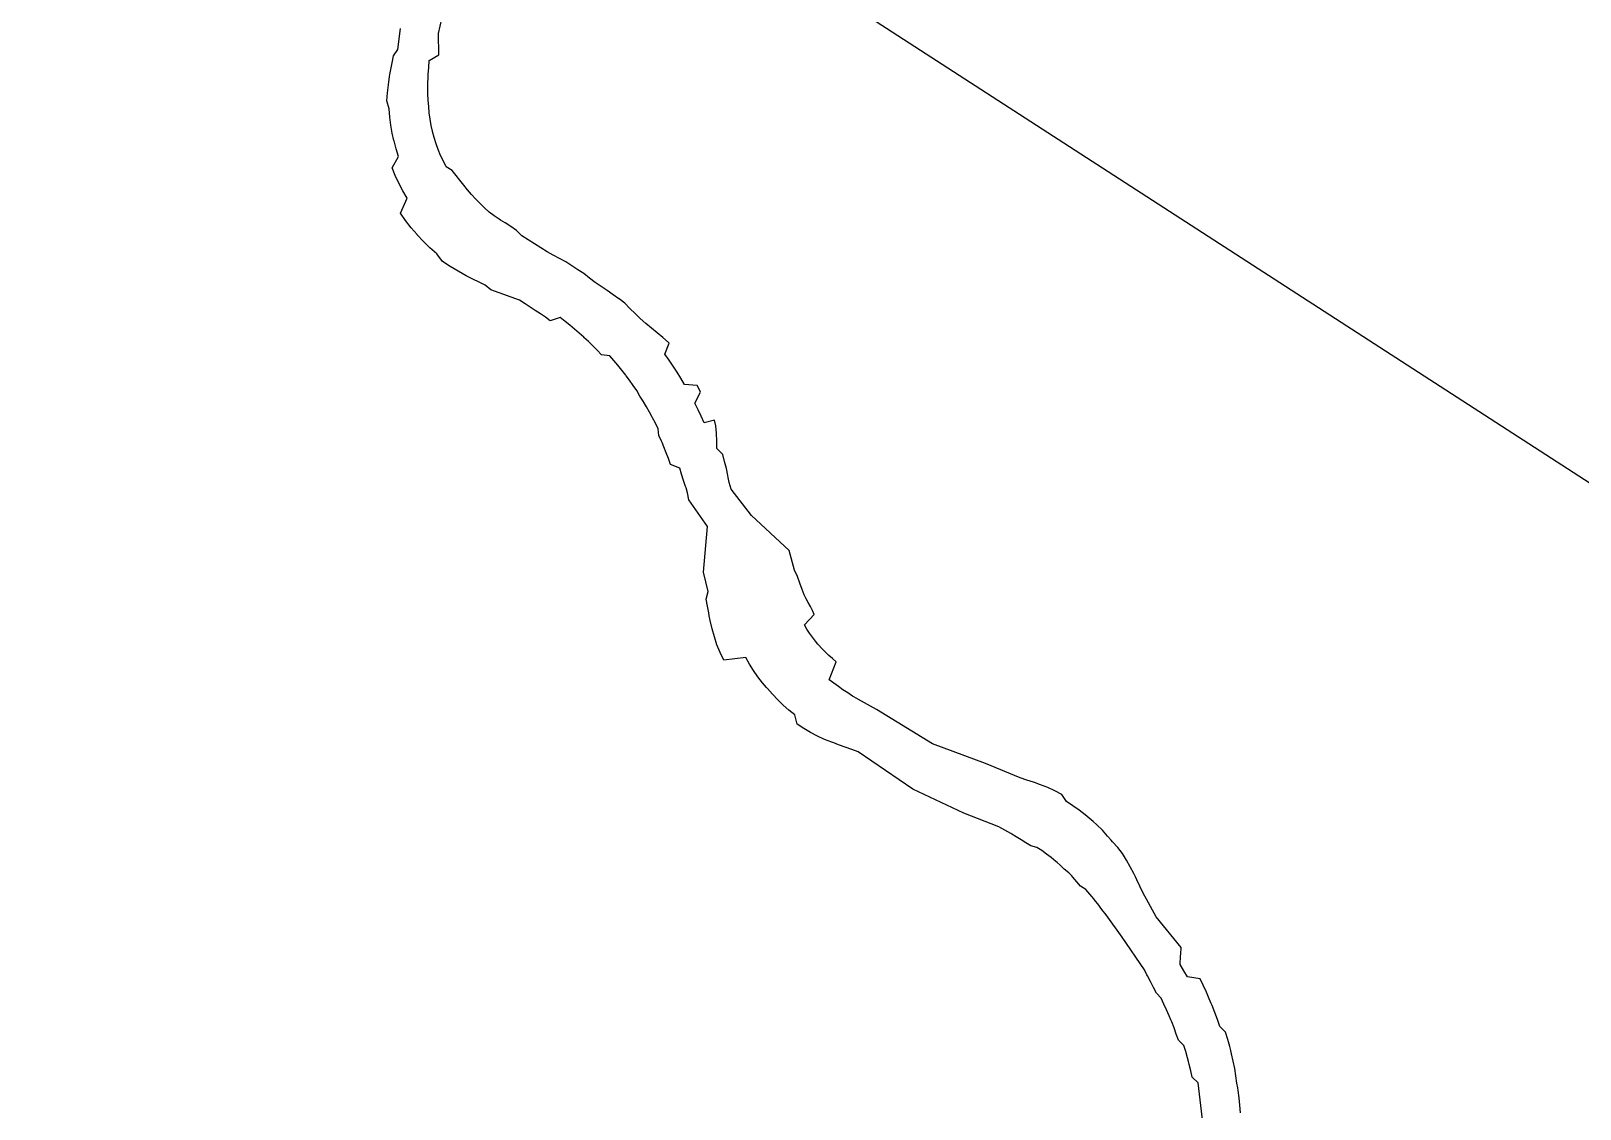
# Model space of a CAD drawing. Extents: x 543427 to 1094619, y 1843191 to 3687312.
# Drawn here: x 1091529.8 to 1091976.3, y 3685473.6 to 3685784.3 of the extents above; entities that cross this region are included whole.
import ezdxf

# ---------------------------------------------------------------- set-up
doc = ezdxf.new("R2010")
doc.units = 0
for name, color, linetype in [('GPMB', 7, 'Continuous'), ('SanNen', 7, 'Continuous'), ('Tuyen 6 Duongbao 3D', 7, 'Continuous')]:
    doc.layers.add(name, color=color, linetype=linetype)

# ---------------------------------------------------------------- blocks, each defined once
blk = doc.blocks.new('1')
at = {"layer": 'GPMB'}
for p, q in [((5460.2523, 18428.3331), (5460.2668, 18428.3966)), ((5460.2523, 18428.3331), (5460.2668, 18428.3966)), ((5460.1356, 18428.2869), (5460.1434, 18428.3471)), ((5460.1356, 18428.2869), (5460.1434, 18428.3471)), ((5460.1356, 18428.2869), (5460.1434, 18428.3471)), ((5460.2531, 18428.2718), (5460.2523, 18428.3331)), ((5460.2531, 18428.2718), (5460.2523, 18428.3331)), ((5460.1155, 18428.229), (5460.1194, 18428.2487)), ((5460.1155, 18428.229), (5460.1194, 18428.2487)), ((5460.1155, 18428.229), (5460.1194, 18428.2487)), ((5460.1194, 18428.2487), (5460.1233, 18428.2684)), ((5460.1194, 18428.2487), (5460.1233, 18428.2684)), ((5460.1194, 18428.2487), (5460.1233, 18428.2684)), ((5460.1233, 18428.2684), (5460.1356, 18428.2869)), ((5460.1233, 18428.2684), (5460.1356, 18428.2869)), ((5460.1233, 18428.2684), (5460.1356, 18428.2869)), ((5460.2243, 18428.2352), (5460.2255, 18428.2552)), ((5460.2243, 18428.2352), (5460.2255, 18428.2552)), ((5460.2255, 18428.2552), (5460.2531, 18428.2718)), ((5460.2255, 18428.2552), (5460.2531, 18428.2718)), ((5460.108, 18428.1853), (5460.1116, 18428.2085)), ((5460.108, 18428.1853), (5460.1116, 18428.2085)), ((5460.108, 18428.1853), (5460.1116, 18428.2085)), ((5460.1116, 18428.2085), (5460.1126, 18428.2144)), ((5460.1116, 18428.2085), (5460.1126, 18428.2144)), ((5460.1116, 18428.2085), (5460.1126, 18428.2144)), ((5460.1126, 18428.2144), (5460.1155, 18428.229)), ((5460.1126, 18428.2144), (5460.1155, 18428.229)), ((5460.1126, 18428.2144), (5460.1155, 18428.229)), ((5460.2219, 18428.1956), (5460.2223, 18428.2002)), ((5460.2219, 18428.1956), (5460.2223, 18428.2002)), ((5460.2223, 18428.2002), (5460.223, 18428.2152)), ((5460.2223, 18428.2002), (5460.223, 18428.2152)), ((5460.223, 18428.2152), (5460.2243, 18428.2352)), ((5460.223, 18428.2152), (5460.2243, 18428.2352)), ((5460.1041, 18428.1385), (5460.1055, 18428.162)), ((5460.1041, 18428.1385), (5460.1055, 18428.162)), ((5460.1041, 18428.1385), (5460.1055, 18428.162)), ((5460.1055, 18428.162), (5460.108, 18428.1853)), ((5460.1055, 18428.162), (5460.108, 18428.1853)), ((5460.1055, 18428.162), (5460.108, 18428.1853)), ((5460.2215, 18428.1771), (5460.2219, 18428.1956)), ((5460.2215, 18428.1771), (5460.2219, 18428.1956)), ((5460.2219, 18428.1587), (5460.2215, 18428.1771)), ((5460.2219, 18428.1587), (5460.2215, 18428.1771)), ((5460.2231, 18428.1405), (5460.2219, 18428.1587)), ((5460.2231, 18428.1405), (5460.2219, 18428.1587)), ((5460.1105, 18428.1153), (5460.1041, 18428.1385)), ((5460.1105, 18428.1153), (5460.1041, 18428.1385)), ((5460.1105, 18428.1153), (5460.1041, 18428.1385)), ((5460.1125, 18428.0921), (5460.1105, 18428.1153)), ((5460.1125, 18428.0921), (5460.1105, 18428.1153)), ((5460.1125, 18428.0921), (5460.1105, 18428.1153)), ((5460.2245, 18428.1223), (5460.2231, 18428.1405)), ((5460.2245, 18428.1223), (5460.2231, 18428.1405)), ((5460.226, 18428.1041), (5460.2245, 18428.1223)), ((5460.226, 18428.1041), (5460.2245, 18428.1223)), ((5460.1154, 18428.069), (5460.1125, 18428.0921)), ((5460.1154, 18428.069), (5460.1125, 18428.0921)), ((5460.1154, 18428.069), (5460.1125, 18428.0921)), ((5460.1194, 18428.046), (5460.1154, 18428.069)), ((5460.1194, 18428.046), (5460.1154, 18428.069)), ((5460.1194, 18428.046), (5460.1154, 18428.069)), ((5460.2283, 18428.086), (5460.226, 18428.1041)), ((5460.2283, 18428.086), (5460.226, 18428.1041)), ((5460.2315, 18428.0681), (5460.2283, 18428.086)), ((5460.2315, 18428.0681), (5460.2283, 18428.086)), ((5460.2351, 18428.0514), (5460.2315, 18428.0681)), ((5460.2351, 18428.0514), (5460.2315, 18428.0681)), ((5460.1241, 18428.0247), (5460.1194, 18428.046)), ((5460.1241, 18428.0247), (5460.1194, 18428.046)), ((5460.1241, 18428.0247), (5460.1194, 18428.046)), ((5460.1244, 18428.0233), (5460.1241, 18428.0247)), ((5460.1244, 18428.0233), (5460.1241, 18428.0247)), ((5460.1244, 18428.0233), (5460.1241, 18428.0247)), ((5460.1305, 18428.0008), (5460.1244, 18428.0233)), ((5460.1305, 18428.0008), (5460.1244, 18428.0233)), ((5460.1305, 18428.0008), (5460.1244, 18428.0233)), ((5460.2354, 18428.0503), (5460.2351, 18428.0514)), ((5460.2354, 18428.0503), (5460.2351, 18428.0514)), ((5460.2401, 18428.0327), (5460.2354, 18428.0503)), ((5460.2401, 18428.0327), (5460.2354, 18428.0503)), ((5460.2456, 18428.0153), (5460.2401, 18428.0327)), ((5460.2456, 18428.0153), (5460.2401, 18428.0327)), ((5460.1186, 18427.9462), (5460.1375, 18427.9785)), ((5460.1186, 18427.9462), (5460.1375, 18427.9785)), ((5460.1186, 18427.9462), (5460.1375, 18427.9785)), ((5460.1375, 18427.9785), (5460.1305, 18428.0008)), ((5460.1375, 18427.9785), (5460.1305, 18428.0008)), ((5460.1375, 18427.9785), (5460.1305, 18428.0008)), ((5460.2518, 18427.9982), (5460.2456, 18428.0153)), ((5460.2518, 18427.9982), (5460.2456, 18428.0153)), ((5460.2588, 18427.9814), (5460.2518, 18427.9982)), ((5460.2588, 18427.9814), (5460.2518, 18427.9982)), ((5460.2671, 18427.9652), (5460.2588, 18427.9814)), ((5460.2671, 18427.9652), (5460.2588, 18427.9814)), ((5460.1281, 18427.9235), (5460.1186, 18427.9462)), ((5460.1281, 18427.9235), (5460.1186, 18427.9462)), ((5460.1281, 18427.9235), (5460.1186, 18427.9462)), ((5460.2665, 18427.9649), (5460.2671, 18427.9652)), ((5460.2665, 18427.9649), (5460.2671, 18427.9652)), ((5460.275, 18427.9487), (5460.2665, 18427.9649)), ((5460.275, 18427.9487), (5460.2665, 18427.9649)), ((5460.2917, 18427.9376), (5460.275, 18427.9487)), ((5460.2917, 18427.9376), (5460.275, 18427.9487)), ((5460.3033, 18427.9239), (5460.2917, 18427.9376)), ((5460.3033, 18427.9239), (5460.2917, 18427.9376)), ((5460.1385, 18427.9013), (5460.1281, 18427.9235)), ((5460.1385, 18427.9013), (5460.1281, 18427.9235)), ((5460.1385, 18427.9013), (5460.1281, 18427.9235)), ((5460.1499, 18427.8795), (5460.1385, 18427.9013)), ((5460.1385, 18427.9013), (5460.1385, 18427.9013)), ((5460.1499, 18427.8795), (5460.1385, 18427.9013)), ((5460.1385, 18427.9013), (5460.1385, 18427.9013)), ((5460.1499, 18427.8795), (5460.1385, 18427.9013)), ((5460.1385, 18427.9013), (5460.1385, 18427.9013)), ((5460.3144, 18427.9101), (5460.3033, 18427.9239)), ((5460.3144, 18427.9101), (5460.3033, 18427.9239)), ((5460.3253, 18427.8962), (5460.3144, 18427.9101)), ((5460.3253, 18427.8962), (5460.3144, 18427.9101)), ((5460.3364, 18427.8826), (5460.3253, 18427.8962)), ((5460.3364, 18427.8826), (5460.3253, 18427.8962)), ((5460.1426, 18427.8153), (5460.1623, 18427.8583)), ((5460.1426, 18427.8153), (5460.1623, 18427.8583)), ((5460.1426, 18427.8153), (5460.1623, 18427.8583)), ((5460.1623, 18427.8583), (5460.1499, 18427.8795)), ((5460.1623, 18427.8583), (5460.1499, 18427.8795)), ((5460.1623, 18427.8583), (5460.1499, 18427.8795)), ((5460.3364, 18427.8824), (5460.3364, 18427.8826)), ((5460.3364, 18427.8824), (5460.3364, 18427.8826)), ((5460.3479, 18427.8689), (5460.3364, 18427.8824)), ((5460.3479, 18427.8689), (5460.3364, 18427.8824)), ((5460.3599, 18427.8558), (5460.3479, 18427.8689)), ((5460.3599, 18427.8558), (5460.3479, 18427.8689)), ((5460.3722, 18427.8428), (5460.3599, 18427.8558)), ((5460.3722, 18427.8428), (5460.3599, 18427.8558)), ((5460.1578, 18427.7938), (5460.1426, 18427.8153)), ((5460.1578, 18427.7938), (5460.1426, 18427.8153)), ((5460.1578, 18427.7938), (5460.1426, 18427.8153)), ((5460.3848, 18427.8301), (5460.3722, 18427.8428)), ((5460.3848, 18427.8301), (5460.3722, 18427.8428)), ((5460.3983, 18427.8181), (5460.3848, 18427.8301)), ((5460.3983, 18427.8181), (5460.3848, 18427.8301)), ((5460.4128, 18427.8074), (5460.3983, 18427.8181)), ((5460.4128, 18427.8074), (5460.3983, 18427.8181)), ((5460.4278, 18427.7973), (5460.4128, 18427.8074)), ((5460.4278, 18427.7973), (5460.4128, 18427.8074)), ((5460.174, 18427.773), (5460.1578, 18427.7938)), ((5460.174, 18427.773), (5460.1578, 18427.7938)), ((5460.174, 18427.773), (5460.1578, 18427.7938)), ((5460.1909, 18427.7531), (5460.174, 18427.773)), ((5460.1909, 18427.7531), (5460.174, 18427.773)), ((5460.1909, 18427.7531), (5460.174, 18427.773)), ((5460.4317, 18427.7951), (5460.4278, 18427.7973)), ((5460.4317, 18427.7951), (5460.4278, 18427.7973)), ((5460.4446, 18427.7875), (5460.4317, 18427.7951)), ((5460.4446, 18427.7875), (5460.4317, 18427.7951)), ((5460.4615, 18427.7768), (5460.4446, 18427.7875)), ((5460.4615, 18427.7768), (5460.4446, 18427.7875)), ((5460.4777, 18427.7648), (5460.4615, 18427.7768)), ((5460.4777, 18427.7648), (5460.4615, 18427.7768)), ((5460.4923, 18427.75), (5460.4777, 18427.7648)), ((5460.4923, 18427.75), (5460.4777, 18427.7648)), ((5460.1911, 18427.7529), (5460.1909, 18427.7531)), ((5460.1911, 18427.7529), (5460.1909, 18427.7531)), ((5460.1911, 18427.7529), (5460.1909, 18427.7531)), ((5460.209, 18427.7337), (5460.1911, 18427.7529)), ((5460.209, 18427.7337), (5460.1911, 18427.7529)), ((5460.209, 18427.7337), (5460.1911, 18427.7529)), ((5460.2278, 18427.7152), (5460.209, 18427.7337)), ((5460.2278, 18427.7152), (5460.209, 18427.7337)), ((5460.2278, 18427.7152), (5460.209, 18427.7337)), ((5460.2474, 18427.6976), (5460.2278, 18427.7152)), ((5460.2474, 18427.6976), (5460.2278, 18427.7152)), ((5460.2474, 18427.6976), (5460.2278, 18427.7152)), ((5460.5655, 18427.7032), (5460.4923, 18427.75)), ((5460.5655, 18427.7032), (5460.4923, 18427.75)), ((5460.2641, 18427.6762), (5460.2474, 18427.6976)), ((5460.2641, 18427.6762), (5460.2474, 18427.6976)), ((5460.2641, 18427.6762), (5460.2474, 18427.6976)), ((5460.2862, 18427.6613), (5460.2641, 18427.6762)), ((5460.2862, 18427.6613), (5460.2641, 18427.6762)), ((5460.2862, 18427.6613), (5460.2641, 18427.6762)), ((5460.5833, 18427.6944), (5460.5655, 18427.7032)), ((5460.5833, 18427.6944), (5460.5655, 18427.7032)), ((5460.5834, 18427.6942), (5460.5833, 18427.6944)), ((5460.5834, 18427.6942), (5460.5833, 18427.6944)), ((5460.6018, 18427.6848), (5460.5834, 18427.6942)), ((5460.6018, 18427.6848), (5460.5834, 18427.6942)), ((5460.6199, 18427.6747), (5460.6018, 18427.6848)), ((5460.6199, 18427.6747), (5460.6018, 18427.6848)), ((5460.6373, 18427.6635), (5460.6199, 18427.6747)), ((5460.6373, 18427.6635), (5460.6199, 18427.6747)), ((5460.3088, 18427.6475), (5460.2862, 18427.6613)), ((5460.3088, 18427.6475), (5460.2862, 18427.6613)), ((5460.3088, 18427.6475), (5460.2862, 18427.6613)), ((5460.332, 18427.6347), (5460.3088, 18427.6475)), ((5460.332, 18427.6347), (5460.3088, 18427.6475)), ((5460.332, 18427.6347), (5460.3088, 18427.6475)), ((5460.3379, 18427.6316), (5460.332, 18427.6347)), ((5460.3379, 18427.6316), (5460.332, 18427.6347)), ((5460.3379, 18427.6316), (5460.332, 18427.6347)), ((5460.3514, 18427.625), (5460.3379, 18427.6316)), ((5460.3514, 18427.625), (5460.3379, 18427.6316)), ((5460.3514, 18427.625), (5460.3379, 18427.6316)), ((5460.3694, 18427.6162), (5460.3514, 18427.625)), ((5460.3694, 18427.6162), (5460.3514, 18427.625)), ((5460.3694, 18427.6162), (5460.3514, 18427.625)), ((5460.6544, 18427.652), (5460.6373, 18427.6635)), ((5460.6544, 18427.652), (5460.6373, 18427.6635)), ((5460.6718, 18427.6407), (5460.6544, 18427.652)), ((5460.6718, 18427.6407), (5460.6544, 18427.652)), ((5460.6881, 18427.6279), (5460.6718, 18427.6407)), ((5460.6881, 18427.6279), (5460.6718, 18427.6407)), ((5460.7045, 18427.6154), (5460.6881, 18427.6279)), ((5460.7045, 18427.6154), (5460.6881, 18427.6279)), ((5460.3874, 18427.6074), (5460.3694, 18427.6162)), ((5460.3874, 18427.6074), (5460.3694, 18427.6162)), ((5460.3874, 18427.6074), (5460.3694, 18427.6162)), ((5460.403, 18427.5943), (5460.3874, 18427.6074)), ((5460.403, 18427.5943), (5460.3874, 18427.6074)), ((5460.403, 18427.5943), (5460.3874, 18427.6074)), ((5460.486, 18427.5647), (5460.403, 18427.5943)), ((5460.486, 18427.5647), (5460.403, 18427.5943)), ((5460.486, 18427.5647), (5460.403, 18427.5943)), ((5460.7215, 18427.6035), (5460.7045, 18427.6154)), ((5460.7215, 18427.6035), (5460.7045, 18427.6154)), ((5460.7387, 18427.5918), (5460.7215, 18427.6035)), ((5460.7387, 18427.5918), (5460.7215, 18427.6035)), ((5460.7559, 18427.5799), (5460.7387, 18427.5918)), ((5460.7559, 18427.5799), (5460.7387, 18427.5918)), ((5460.7724, 18427.5685), (5460.7559, 18427.5799)), ((5460.7724, 18427.5685), (5460.7559, 18427.5799)), ((5460.5027, 18427.5538), (5460.486, 18427.5647)), ((5460.5027, 18427.5538), (5460.486, 18427.5647)), ((5460.5027, 18427.5538), (5460.486, 18427.5647)), ((5460.5028, 18427.5537), (5460.5027, 18427.5538)), ((5460.5028, 18427.5537), (5460.5027, 18427.5538)), ((5460.5028, 18427.5537), (5460.5027, 18427.5538)), ((5460.5172, 18427.5439), (5460.5028, 18427.5537)), ((5460.5172, 18427.5439), (5460.5028, 18427.5537)), ((5460.5172, 18427.5439), (5460.5028, 18427.5537)), ((5460.5315, 18427.5341), (5460.5172, 18427.5439)), ((5460.5315, 18427.5341), (5460.5172, 18427.5439)), ((5460.5315, 18427.5341), (5460.5172, 18427.5439)), ((5460.5462, 18427.5247), (5460.5315, 18427.5341)), ((5460.5462, 18427.5247), (5460.5315, 18427.5341)), ((5460.5462, 18427.5247), (5460.5315, 18427.5341)), ((5460.7731, 18427.5679), (5460.7724, 18427.5685)), ((5460.7731, 18427.5679), (5460.7724, 18427.5685)), ((5460.7898, 18427.5552), (5460.7731, 18427.5679)), ((5460.7898, 18427.5552), (5460.7731, 18427.5679)), ((5460.8045, 18427.5405), (5460.7898, 18427.5552)), ((5460.8045, 18427.5405), (5460.7898, 18427.5552)), ((5460.8191, 18427.5255), (5460.8045, 18427.5405)), ((5460.8191, 18427.5255), (5460.8045, 18427.5405)), ((5460.5606, 18427.5151), (5460.5462, 18427.5247)), ((5460.5606, 18427.5151), (5460.5462, 18427.5247)), ((5460.5606, 18427.5151), (5460.5462, 18427.5247)), ((5460.5748, 18427.5051), (5460.5606, 18427.5151)), ((5460.5748, 18427.5051), (5460.5606, 18427.5151)), ((5460.5748, 18427.5051), (5460.5606, 18427.5151)), ((5460.603, 18427.5139), (5460.5748, 18427.5051)), ((5460.603, 18427.5139), (5460.5748, 18427.5051)), ((5460.603, 18427.5139), (5460.5748, 18427.5051)), ((5460.6172, 18427.5031), (5460.603, 18427.5139)), ((5460.6172, 18427.5031), (5460.603, 18427.5139)), ((5460.6172, 18427.5031), (5460.603, 18427.5139)), ((5460.6312, 18427.492), (5460.6172, 18427.5031)), ((5460.6312, 18427.492), (5460.6172, 18427.5031)), ((5460.6312, 18427.492), (5460.6172, 18427.5031)), ((5460.6449, 18427.4806), (5460.6312, 18427.492)), ((5460.6449, 18427.4806), (5460.6312, 18427.492)), ((5460.6449, 18427.4806), (5460.6312, 18427.492)), ((5460.8342, 18427.5111), (5460.8191, 18427.5255)), ((5460.8342, 18427.5111), (5460.8191, 18427.5255)), ((5460.8503, 18427.4974), (5460.8342, 18427.5111)), ((5460.8503, 18427.4974), (5460.8342, 18427.5111)), ((5460.8668, 18427.484), (5460.8503, 18427.4974)), ((5460.8668, 18427.484), (5460.8503, 18427.4974)), ((5460.6584, 18427.469), (5460.6449, 18427.4806)), ((5460.6584, 18427.469), (5460.6449, 18427.4806)), ((5460.6584, 18427.469), (5460.6449, 18427.4806)), ((5460.6711, 18427.4576), (5460.6584, 18427.469)), ((5460.6711, 18427.4576), (5460.6584, 18427.469)), ((5460.6711, 18427.4576), (5460.6584, 18427.469)), ((5460.6717, 18427.4571), (5460.6711, 18427.4576)), ((5460.6717, 18427.4571), (5460.6711, 18427.4576)), ((5460.6717, 18427.4571), (5460.6711, 18427.4576)), ((5460.6847, 18427.4449), (5460.6717, 18427.4571)), ((5460.6847, 18427.4449), (5460.6717, 18427.4571)), ((5460.6847, 18427.4449), (5460.6717, 18427.4571)), ((5460.6975, 18427.4325), (5460.6847, 18427.4449)), ((5460.6975, 18427.4325), (5460.6847, 18427.4449)), ((5460.6975, 18427.4325), (5460.6847, 18427.4449)), ((5460.8832, 18427.4703), (5460.8668, 18427.484)), ((5460.8832, 18427.4703), (5460.8668, 18427.484)), ((5460.8995, 18427.4563), (5460.8832, 18427.4703)), ((5460.8995, 18427.4563), (5460.8832, 18427.4703)), ((5460.9159, 18427.4421), (5460.8995, 18427.4563)), ((5460.9159, 18427.4421), (5460.8995, 18427.4563)), ((5460.9177, 18427.4403), (5460.9159, 18427.4421)), ((5460.9177, 18427.4403), (5460.9159, 18427.4421)), ((5460.7101, 18427.4198), (5460.6975, 18427.4325)), ((5460.7101, 18427.4198), (5460.6975, 18427.4325)), ((5460.7101, 18427.4198), (5460.6975, 18427.4325)), ((5460.7223, 18427.4069), (5460.7101, 18427.4198)), ((5460.7223, 18427.4069), (5460.7101, 18427.4198)), ((5460.7223, 18427.4069), (5460.7101, 18427.4198)), ((5460.746, 18427.4041), (5460.7223, 18427.4069)), ((5460.746, 18427.4041), (5460.7223, 18427.4069)), ((5460.746, 18427.4041), (5460.7223, 18427.4069)), ((5460.758, 18427.3905), (5460.746, 18427.4041)), ((5460.758, 18427.3905), (5460.746, 18427.4041)), ((5460.758, 18427.3905), (5460.746, 18427.4041)), ((5460.9054, 18427.4082), (5460.9177, 18427.4403)), ((5460.9054, 18427.4082), (5460.9177, 18427.4403)), ((5460.9174, 18427.3913), (5460.9054, 18427.4082)), ((5460.9174, 18427.3913), (5460.9054, 18427.4082)), ((5460.7697, 18427.3766), (5460.758, 18427.3905)), ((5460.7697, 18427.3766), (5460.758, 18427.3905)), ((5460.7697, 18427.3766), (5460.758, 18427.3905)), ((5460.7811, 18427.3625), (5460.7697, 18427.3766)), ((5460.7811, 18427.3625), (5460.7697, 18427.3766)), ((5460.7811, 18427.3625), (5460.7697, 18427.3766)), ((5460.7922, 18427.3481), (5460.7811, 18427.3625)), ((5460.7922, 18427.3481), (5460.7811, 18427.3625)), ((5460.7922, 18427.3481), (5460.7811, 18427.3625)), ((5460.9291, 18427.3743), (5460.9174, 18427.3913)), ((5460.9291, 18427.3743), (5460.9174, 18427.3913)), ((5460.9404, 18427.357), (5460.9291, 18427.3743)), ((5460.9404, 18427.357), (5460.9291, 18427.3743)), ((5460.9514, 18427.3395), (5460.9404, 18427.357)), ((5460.9514, 18427.3395), (5460.9404, 18427.357)), ((5460.7935, 18427.3464), (5460.7922, 18427.3481)), ((5460.7935, 18427.3464), (5460.7922, 18427.3481)), ((5460.7935, 18427.3464), (5460.7922, 18427.3481)), ((5460.803, 18427.3336), (5460.7935, 18427.3464)), ((5460.803, 18427.3336), (5460.7935, 18427.3464)), ((5460.803, 18427.3336), (5460.7935, 18427.3464)), ((5460.8136, 18427.3188), (5460.803, 18427.3336)), ((5460.8136, 18427.3188), (5460.803, 18427.3336)), ((5460.8136, 18427.3188), (5460.803, 18427.3336)), ((5460.8238, 18427.3038), (5460.8136, 18427.3188)), ((5460.8238, 18427.3038), (5460.8136, 18427.3188)), ((5460.8238, 18427.3038), (5460.8136, 18427.3188)), ((5460.962, 18427.3217), (5460.9514, 18427.3395)), ((5460.962, 18427.3217), (5460.9514, 18427.3395)), ((5460.9984, 18427.3184), (5460.962, 18427.3217)), ((5460.9984, 18427.3184), (5460.962, 18427.3217)), ((5461.0059, 18427.3039), (5460.9984, 18427.3184)), ((5461.0059, 18427.3039), (5460.9984, 18427.3184)), ((5460.833, 18427.2881), (5460.8238, 18427.3038)), ((5460.833, 18427.2881), (5460.8238, 18427.3038)), ((5460.833, 18427.2881), (5460.8238, 18427.3038)), ((5460.8426, 18427.2728), (5460.833, 18427.2881)), ((5460.8426, 18427.2728), (5460.833, 18427.2881)), ((5460.8426, 18427.2728), (5460.833, 18427.2881)), ((5460.8519, 18427.2572), (5460.8426, 18427.2728)), ((5460.8519, 18427.2572), (5460.8426, 18427.2728)), ((5460.8519, 18427.2572), (5460.8426, 18427.2728)), ((5460.9917, 18427.2673), (5461.0082, 18427.2995)), ((5460.9917, 18427.2673), (5461.0082, 18427.2995)), ((5461.0009, 18427.2487), (5460.9917, 18427.2673)), ((5461.0009, 18427.2487), (5460.9917, 18427.2673)), ((5461.0082, 18427.2995), (5461.0059, 18427.3039)), ((5461.0082, 18427.2995), (5461.0059, 18427.3039)), ((5460.8609, 18427.2415), (5460.8519, 18427.2572)), ((5460.8609, 18427.2415), (5460.8519, 18427.2572)), ((5460.8609, 18427.2415), (5460.8519, 18427.2572)), ((5460.8676, 18427.2293), (5460.8609, 18427.2415)), ((5460.8676, 18427.2293), (5460.8609, 18427.2415)), ((5460.8676, 18427.2293), (5460.8609, 18427.2415)), ((5460.8696, 18427.2256), (5460.8676, 18427.2293)), ((5460.8696, 18427.2256), (5460.8676, 18427.2293)), ((5460.8696, 18427.2256), (5460.8676, 18427.2293)), ((5460.878, 18427.2095), (5460.8696, 18427.2256)), ((5460.878, 18427.2095), (5460.8696, 18427.2256)), ((5460.878, 18427.2095), (5460.8696, 18427.2256)), ((5461.0097, 18427.23), (5461.0009, 18427.2487)), ((5461.0097, 18427.23), (5461.0009, 18427.2487)), ((5461.0181, 18427.2111), (5461.0097, 18427.23)), ((5461.0181, 18427.2111), (5461.0097, 18427.23)), ((5461.0481, 18427.2187), (5461.0181, 18427.2111)), ((5461.0481, 18427.2187), (5461.0181, 18427.2111)), ((5461.0515, 18427.2025), (5461.0481, 18427.2187)), ((5461.0515, 18427.2025), (5461.0481, 18427.2187)), ((5460.886, 18427.1933), (5460.878, 18427.2095)), ((5460.886, 18427.1933), (5460.878, 18427.2095)), ((5460.886, 18427.1933), (5460.878, 18427.2095)), ((5460.888, 18427.1742), (5460.886, 18427.1933)), ((5460.888, 18427.1742), (5460.886, 18427.1933)), ((5460.888, 18427.1742), (5460.886, 18427.1933)), ((5460.8953, 18427.1578), (5460.888, 18427.1742)), ((5460.8953, 18427.1578), (5460.888, 18427.1742)), ((5460.8953, 18427.1578), (5460.888, 18427.1742)), ((5461.0539, 18427.1807), (5461.0515, 18427.2025)), ((5461.0539, 18427.1807), (5461.0515, 18427.2025)), ((5461.0545, 18427.1584), (5461.0539, 18427.1807)), ((5461.0545, 18427.1584), (5461.0539, 18427.1807)), ((5460.897, 18427.1539), (5460.8953, 18427.1578)), ((5460.897, 18427.1539), (5460.8953, 18427.1578)), ((5460.897, 18427.1539), (5460.8953, 18427.1578)), ((5460.9023, 18427.1412), (5460.897, 18427.1539)), ((5460.9023, 18427.1412), (5460.897, 18427.1539)), ((5460.9023, 18427.1412), (5460.897, 18427.1539)), ((5460.909, 18427.1245), (5460.9023, 18427.1412)), ((5460.909, 18427.1245), (5460.9023, 18427.1412)), ((5460.909, 18427.1245), (5460.9023, 18427.1412)), ((5461.0548, 18427.1364), (5461.0545, 18427.1584)), ((5461.0548, 18427.1364), (5461.0545, 18427.1584)), ((5461.0717, 18427.1199), (5461.0548, 18427.1364)), ((5461.0717, 18427.1199), (5461.0548, 18427.1364)), ((5460.9153, 18427.1076), (5460.909, 18427.1245)), ((5460.9153, 18427.1076), (5460.909, 18427.1245)), ((5460.9153, 18427.1076), (5460.909, 18427.1245)), ((5460.9213, 18427.0907), (5460.9153, 18427.1076)), ((5460.9213, 18427.0907), (5460.9153, 18427.1076)), ((5460.9213, 18427.0907), (5460.9153, 18427.1076)), ((5460.9477, 18427.0802), (5460.9213, 18427.0907)), ((5460.9477, 18427.0802), (5460.9213, 18427.0907)), ((5460.9477, 18427.0802), (5460.9213, 18427.0907)), ((5461.0772, 18427.0996), (5461.0717, 18427.1199)), ((5461.0772, 18427.0996), (5461.0717, 18427.1199)), ((5461.0825, 18427.0792), (5461.0772, 18427.0996)), ((5461.0825, 18427.0792), (5461.0772, 18427.0996)), ((5460.9532, 18427.0626), (5460.9477, 18427.0802)), ((5460.9532, 18427.0626), (5460.9477, 18427.0802)), ((5460.9532, 18427.0626), (5460.9477, 18427.0802)), ((5460.9588, 18427.045), (5460.9532, 18427.0626)), ((5460.9588, 18427.045), (5460.9532, 18427.0626)), ((5460.9588, 18427.045), (5460.9532, 18427.0626)), ((5460.9647, 18427.0275), (5460.9588, 18427.045)), ((5460.9647, 18427.0275), (5460.9588, 18427.045)), ((5460.9647, 18427.0275), (5460.9588, 18427.045)), ((5461.0868, 18427.0586), (5461.0825, 18427.0792)), ((5461.0868, 18427.0586), (5461.0825, 18427.0792)), ((5461.0878, 18427.0535), (5461.0868, 18427.0586)), ((5461.0878, 18427.0535), (5461.0868, 18427.0586)), ((5461.0906, 18427.0387), (5461.0878, 18427.0535)), ((5461.0906, 18427.0387), (5461.0878, 18427.0535)), ((5460.9661, 18427.0231), (5460.9647, 18427.0275)), ((5460.9661, 18427.0231), (5460.9647, 18427.0275)), ((5460.9661, 18427.0231), (5460.9647, 18427.0275)), ((5460.9705, 18427.0087), (5460.9661, 18427.0231)), ((5460.9705, 18427.0087), (5460.9661, 18427.0231)), ((5460.9705, 18427.0087), (5460.9661, 18427.0231)), ((5460.9745, 18426.9891), (5460.9705, 18427.0087)), ((5460.9745, 18426.9891), (5460.9705, 18427.0087)), ((5460.9745, 18426.9891), (5460.9705, 18427.0087)), ((5461.0963, 18427.0195), (5461.0906, 18427.0387)), ((5461.0963, 18427.0195), (5461.0906, 18427.0387)), ((5461.155, 18426.9439), (5461.0963, 18427.0195)), ((5461.155, 18426.9439), (5461.0963, 18427.0195)), ((5461.0275, 18426.9121), (5460.9745, 18426.9891)), ((5461.0275, 18426.9121), (5460.9745, 18426.9891)), ((5461.0275, 18426.9121), (5460.9745, 18426.9891)), ((5461.0164, 18426.7807), (5461.0275, 18426.9121)), ((5461.0164, 18426.7807), (5461.0275, 18426.9121)), ((5461.0164, 18426.7807), (5461.0275, 18426.9121)), ((5461.2637, 18426.8425), (5461.155, 18426.9439)), ((5461.2637, 18426.8425), (5461.155, 18426.9439)), ((5461.2784, 18426.7864), (5461.2637, 18426.8425)), ((5461.2784, 18426.7864), (5461.2637, 18426.8425)), ((5461.03, 18426.7243), (5461.0164, 18426.7807)), ((5461.03, 18426.7243), (5461.0164, 18426.7807)), ((5461.03, 18426.7243), (5461.0164, 18426.7807)), ((5461.2875, 18426.7681), (5461.2784, 18426.7864)), ((5461.2875, 18426.7681), (5461.2784, 18426.7864)), ((5461.2943, 18426.7491), (5461.2875, 18426.7681)), ((5461.2943, 18426.7491), (5461.2875, 18426.7681)), ((5461.3011, 18426.7302), (5461.2943, 18426.7491)), ((5461.3011, 18426.7302), (5461.2943, 18426.7491)), ((5461.3038, 18426.7226), (5461.3011, 18426.7302)), ((5461.3038, 18426.7226), (5461.3011, 18426.7302)), ((5461.0241, 18426.7023), (5461.03, 18426.7243)), ((5461.0241, 18426.7023), (5461.03, 18426.7243)), ((5461.0241, 18426.7023), (5461.03, 18426.7243)), ((5461.0277, 18426.6825), (5461.0241, 18426.7023)), ((5461.0277, 18426.6825), (5461.0241, 18426.7023)), ((5461.0277, 18426.6825), (5461.0241, 18426.7023)), ((5461.0313, 18426.6628), (5461.0277, 18426.6825)), ((5461.0313, 18426.6628), (5461.0277, 18426.6825)), ((5461.0313, 18426.6628), (5461.0277, 18426.6825)), ((5461.3069, 18426.7155), (5461.3038, 18426.7226)), ((5461.3069, 18426.7155), (5461.3038, 18426.7226)), ((5461.3125, 18426.7038), (5461.3069, 18426.7155)), ((5461.3125, 18426.7038), (5461.3069, 18426.7155)), ((5461.3184, 18426.6925), (5461.3125, 18426.7038)), ((5461.3184, 18426.6925), (5461.3125, 18426.7038)), ((5461.3249, 18426.6814), (5461.3184, 18426.6925)), ((5461.3249, 18426.6814), (5461.3184, 18426.6925)), ((5461.0327, 18426.6549), (5461.0313, 18426.6628)), ((5461.0327, 18426.6549), (5461.0313, 18426.6628)), ((5461.0327, 18426.6549), (5461.0313, 18426.6628)), ((5461.0356, 18426.6408), (5461.0327, 18426.6549)), ((5461.0356, 18426.6408), (5461.0327, 18426.6549)), ((5461.0356, 18426.6408), (5461.0327, 18426.6549)), ((5461.0411, 18426.6173), (5461.0356, 18426.6408)), ((5461.0411, 18426.6173), (5461.0356, 18426.6408)), ((5461.0411, 18426.6173), (5461.0356, 18426.6408)), ((5461.3075, 18426.6287), (5461.3356, 18426.6587)), ((5461.3075, 18426.6287), (5461.3356, 18426.6587)), ((5461.3301, 18426.67), (5461.3249, 18426.6814)), ((5461.3301, 18426.67), (5461.3249, 18426.6814)), ((5461.3356, 18426.6587), (5461.3301, 18426.67)), ((5461.3356, 18426.6587), (5461.3301, 18426.67)), ((5461.0477, 18426.594), (5461.0411, 18426.6173)), ((5461.0477, 18426.594), (5461.0411, 18426.6173)), ((5461.0477, 18426.594), (5461.0411, 18426.6173)), ((5461.0552, 18426.571), (5461.0477, 18426.594)), ((5461.0552, 18426.571), (5461.0477, 18426.594)), ((5461.0552, 18426.571), (5461.0477, 18426.594)), ((5461.3146, 18426.6165), (5461.3075, 18426.6287)), ((5461.3146, 18426.6165), (5461.3075, 18426.6287)), ((5461.3222, 18426.6046), (5461.3146, 18426.6165)), ((5461.3222, 18426.6046), (5461.3146, 18426.6165)), ((5461.3303, 18426.5931), (5461.3222, 18426.6046)), ((5461.3303, 18426.5931), (5461.3222, 18426.6046)), ((5461.3388, 18426.5818), (5461.3303, 18426.5931)), ((5461.3388, 18426.5818), (5461.3303, 18426.5931)), ((5461.0646, 18426.5487), (5461.0552, 18426.571)), ((5461.0646, 18426.5487), (5461.0552, 18426.571)), ((5461.0646, 18426.5487), (5461.0552, 18426.571)), ((5461.0751, 18426.5268), (5461.0646, 18426.5487)), ((5461.0751, 18426.5268), (5461.0646, 18426.5487)), ((5461.0751, 18426.5268), (5461.0646, 18426.5487)), ((5461.3462, 18426.5728), (5461.3388, 18426.5818)), ((5461.3462, 18426.5728), (5461.3388, 18426.5818)), ((5461.3478, 18426.5709), (5461.3462, 18426.5728)), ((5461.3478, 18426.5709), (5461.3462, 18426.5728)), ((5461.3572, 18426.5604), (5461.3478, 18426.5709)), ((5461.3572, 18426.5604), (5461.3478, 18426.5709)), ((5461.367, 18426.5503), (5461.3572, 18426.5604)), ((5461.367, 18426.5503), (5461.3572, 18426.5604)), ((5461.3772, 18426.5405), (5461.367, 18426.5503)), ((5461.3772, 18426.5405), (5461.367, 18426.5503)), ((5461.138, 18426.5341), (5461.0751, 18426.5268)), ((5461.138, 18426.5341), (5461.0751, 18426.5268)), ((5461.138, 18426.5341), (5461.0751, 18426.5268)), ((5461.149, 18426.5153), (5461.138, 18426.5341)), ((5461.149, 18426.5153), (5461.138, 18426.5341)), ((5461.149, 18426.5153), (5461.138, 18426.5341)), ((5461.1608, 18426.4968), (5461.149, 18426.5153)), ((5461.1608, 18426.4968), (5461.149, 18426.5153)), ((5461.1608, 18426.4968), (5461.149, 18426.5153)), ((5461.3878, 18426.5312), (5461.3772, 18426.5405)), ((5461.3878, 18426.5312), (5461.3772, 18426.5405)), ((5461.3786, 18426.4701), (5461.3987, 18426.5223)), ((5461.3786, 18426.4701), (5461.3987, 18426.5223)), ((5461.3987, 18426.5223), (5461.3878, 18426.5312)), ((5461.3987, 18426.5223), (5461.3878, 18426.5312)), ((5461.1733, 18426.4789), (5461.1608, 18426.4968)), ((5461.1733, 18426.4789), (5461.1608, 18426.4968)), ((5461.1733, 18426.4789), (5461.1608, 18426.4968)), ((5461.1865, 18426.4615), (5461.1733, 18426.4789)), ((5461.1865, 18426.4615), (5461.1733, 18426.4789)), ((5461.1865, 18426.4615), (5461.1733, 18426.4789)), ((5461.1979, 18426.4475), (5461.1865, 18426.4615)), ((5461.1979, 18426.4475), (5461.1865, 18426.4615)), ((5461.1979, 18426.4475), (5461.1865, 18426.4615)), ((5461.392, 18426.4609), (5461.3786, 18426.4701)), ((5461.392, 18426.4609), (5461.3786, 18426.4701)), ((5461.4053, 18426.4513), (5461.392, 18426.4609)), ((5461.4053, 18426.4513), (5461.392, 18426.4609)), ((5461.2004, 18426.4446), (5461.1979, 18426.4475)), ((5461.2004, 18426.4446), (5461.1979, 18426.4475)), ((5461.2004, 18426.4446), (5461.1979, 18426.4475)), ((5461.215, 18426.4283), (5461.2004, 18426.4446)), ((5461.215, 18426.4283), (5461.2004, 18426.4446)), ((5461.215, 18426.4283), (5461.2004, 18426.4446)), ((5461.2302, 18426.4125), (5461.215, 18426.4283)), ((5461.2302, 18426.4125), (5461.215, 18426.4283)), ((5461.2302, 18426.4125), (5461.215, 18426.4283)), ((5461.4184, 18426.4415), (5461.4053, 18426.4513)), ((5461.4184, 18426.4415), (5461.4053, 18426.4513)), ((5461.4321, 18426.4321), (5461.4184, 18426.4415)), ((5461.4321, 18426.4321), (5461.4184, 18426.4415)), ((5461.4461, 18426.4232), (5461.4321, 18426.4321)), ((5461.4461, 18426.4232), (5461.4321, 18426.4321)), ((5461.4497, 18426.4211), (5461.4461, 18426.4232)), ((5461.4497, 18426.4211), (5461.4461, 18426.4232)), ((5461.4628, 18426.4137), (5461.4497, 18426.4211)), ((5461.4628, 18426.4137), (5461.4497, 18426.4211)), ((5461.246, 18426.3974), (5461.2302, 18426.4125)), ((5461.246, 18426.3974), (5461.2302, 18426.4125)), ((5461.246, 18426.3974), (5461.2302, 18426.4125)), ((5461.2624, 18426.383), (5461.246, 18426.3974)), ((5461.2624, 18426.383), (5461.246, 18426.3974)), ((5461.2624, 18426.383), (5461.246, 18426.3974)), ((5461.2794, 18426.3692), (5461.2624, 18426.383)), ((5461.2794, 18426.3692), (5461.2624, 18426.383)), ((5461.2794, 18426.3692), (5461.2624, 18426.383)), ((5461.4804, 18426.4038), (5461.4628, 18426.4137)), ((5461.4804, 18426.4038), (5461.4628, 18426.4137)), ((5461.4979, 18426.394), (5461.4804, 18426.4038)), ((5461.4979, 18426.394), (5461.4804, 18426.4038)), ((5461.5154, 18426.3842), (5461.4979, 18426.394)), ((5461.5154, 18426.3842), (5461.4979, 18426.394)), ((5461.6762, 18426.2853), (5461.5154, 18426.3842)), ((5461.6762, 18426.2853), (5461.5154, 18426.3842)), ((5461.2868, 18426.342), (5461.2794, 18426.3692)), ((5461.2868, 18426.342), (5461.2794, 18426.3692)), ((5461.2868, 18426.342), (5461.2794, 18426.3692)), ((5461.3054, 18426.3293), (5461.2868, 18426.342)), ((5461.3054, 18426.3293), (5461.2868, 18426.342)), ((5461.3054, 18426.3293), (5461.2868, 18426.342)), ((5461.3249, 18426.3178), (5461.3054, 18426.3293)), ((5461.3249, 18426.3178), (5461.3054, 18426.3293)), ((5461.3249, 18426.3178), (5461.3054, 18426.3293)), ((5461.345, 18426.3077), (5461.3249, 18426.3178)), ((5461.345, 18426.3077), (5461.3249, 18426.3178)), ((5461.345, 18426.3077), (5461.3249, 18426.3178)), ((5461.3656, 18426.2985), (5461.345, 18426.3077)), ((5461.3656, 18426.2985), (5461.345, 18426.3077)), ((5461.3656, 18426.2985), (5461.345, 18426.3077)), ((5461.3864, 18426.2901), (5461.3656, 18426.2985)), ((5461.3864, 18426.2901), (5461.3656, 18426.2985)), ((5461.3864, 18426.2901), (5461.3656, 18426.2985)), ((5461.3916, 18426.2882), (5461.3864, 18426.2901)), ((5461.3916, 18426.2882), (5461.3864, 18426.2901)), ((5461.3916, 18426.2882), (5461.3864, 18426.2901)), ((5461.4058, 18426.2831), (5461.3916, 18426.2882)), ((5461.4058, 18426.2831), (5461.3916, 18426.2882)), ((5461.4058, 18426.2831), (5461.3916, 18426.2882)), ((5461.4246, 18426.2763), (5461.4058, 18426.2831)), ((5461.4246, 18426.2763), (5461.4058, 18426.2831)), ((5461.4246, 18426.2763), (5461.4058, 18426.2831)), ((5461.8295, 18426.2288), (5461.6762, 18426.2853)), ((5461.8295, 18426.2288), (5461.6762, 18426.2853)), ((5461.4435, 18426.2695), (5461.4246, 18426.2763)), ((5461.4435, 18426.2695), (5461.4246, 18426.2763)), ((5461.4435, 18426.2695), (5461.4246, 18426.2763)), ((5461.4623, 18426.2627), (5461.4435, 18426.2695)), ((5461.4623, 18426.2627), (5461.4435, 18426.2695)), ((5461.4623, 18426.2627), (5461.4435, 18426.2695)), ((5461.6193, 18426.1552), (5461.4623, 18426.2627)), ((5461.6193, 18426.1552), (5461.4623, 18426.2627)), ((5461.6193, 18426.1552), (5461.4623, 18426.2627)), ((5461.929, 18426.1874), (5461.8295, 18426.2288)), ((5461.929, 18426.1874), (5461.8295, 18426.2288)), ((5461.7671, 18426.0858), (5461.6193, 18426.1552)), ((5461.7671, 18426.0858), (5461.6193, 18426.1552)), ((5461.7671, 18426.0858), (5461.6193, 18426.1552)), ((5461.9482, 18426.1812), (5461.929, 18426.1874)), ((5461.9482, 18426.1812), (5461.929, 18426.1874)), ((5461.9673, 18426.175), (5461.9482, 18426.1812)), ((5461.9673, 18426.175), (5461.9482, 18426.1812)), ((5461.9701, 18426.1741), (5461.9673, 18426.175)), ((5461.9701, 18426.1741), (5461.9673, 18426.175)), ((5461.9881, 18426.1678), (5461.9701, 18426.1741)), ((5461.9881, 18426.1678), (5461.9701, 18426.1741)), ((5462.0091, 18426.1597), (5461.9881, 18426.1678)), ((5462.0091, 18426.1597), (5461.9881, 18426.1678)), ((5462.0295, 18426.1503), (5462.0091, 18426.1597)), ((5462.0295, 18426.1503), (5462.0091, 18426.1597)), ((5462.0489, 18426.1391), (5462.0295, 18426.1503)), ((5462.0489, 18426.1391), (5462.0295, 18426.1503)), ((5462.0628, 18426.1193), (5462.0489, 18426.1391)), ((5462.0628, 18426.1193), (5462.0489, 18426.1391)), ((5462.0812, 18426.1069), (5462.0628, 18426.1193)), ((5462.0812, 18426.1069), (5462.0628, 18426.1193)), ((5462.0991, 18426.094), (5462.0812, 18426.1069)), ((5462.0991, 18426.094), (5462.0812, 18426.1069)), ((5461.8675, 18426.0466), (5461.7671, 18426.0858)), ((5461.8675, 18426.0466), (5461.7671, 18426.0858)), ((5461.8675, 18426.0466), (5461.7671, 18426.0858)), ((5462.1166, 18426.0805), (5462.0991, 18426.094)), ((5462.1166, 18426.0805), (5462.0991, 18426.094)), ((5462.1337, 18426.0664), (5462.1166, 18426.0805)), ((5462.1337, 18426.0664), (5462.1166, 18426.0805)), ((5462.1391, 18426.0618), (5462.1337, 18426.0664)), ((5462.1391, 18426.0618), (5462.1337, 18426.0664)), ((5462.1502, 18426.0518), (5462.1391, 18426.0618)), ((5462.1502, 18426.0518), (5462.1391, 18426.0618)), ((5461.8851, 18426.0367), (5461.8675, 18426.0466)), ((5461.8851, 18426.0367), (5461.8675, 18426.0466)), ((5461.8851, 18426.0367), (5461.8675, 18426.0466)), ((5461.9026, 18426.0269), (5461.8851, 18426.0367)), ((5461.9026, 18426.0269), (5461.8851, 18426.0367)), ((5461.9026, 18426.0269), (5461.8851, 18426.0367)), ((5461.9051, 18426.0255), (5461.9026, 18426.0269)), ((5461.9051, 18426.0255), (5461.9026, 18426.0269)), ((5461.9051, 18426.0255), (5461.9026, 18426.0269)), ((5461.9175, 18426.018), (5461.9051, 18426.0255)), ((5461.9175, 18426.018), (5461.9051, 18426.0255)), ((5461.9175, 18426.018), (5461.9051, 18426.0255)), ((5461.9317, 18426.0088), (5461.9175, 18426.018)), ((5461.9317, 18426.0088), (5461.9175, 18426.018)), ((5461.9317, 18426.0088), (5461.9175, 18426.018)), ((5462.1663, 18426.0366), (5462.1502, 18426.0518)), ((5462.1663, 18426.0366), (5462.1502, 18426.0518)), ((5462.1807, 18426.0198), (5462.1663, 18426.0366)), ((5462.1807, 18426.0198), (5462.1663, 18426.0366)), ((5462.1915, 18426.0083), (5462.1807, 18426.0198)), ((5462.1915, 18426.0083), (5462.1807, 18426.0198)), ((5461.9458, 18425.9998), (5461.9317, 18426.0088)), ((5461.9458, 18425.9998), (5461.9317, 18426.0088)), ((5461.9458, 18425.9998), (5461.9317, 18426.0088)), ((5461.9603, 18425.9914), (5461.9458, 18425.9998)), ((5461.9603, 18425.9914), (5461.9458, 18425.9998)), ((5461.9603, 18425.9914), (5461.9458, 18425.9998)), ((5461.9774, 18425.9872), (5461.9603, 18425.9914)), ((5461.9774, 18425.9872), (5461.9603, 18425.9914)), ((5461.9774, 18425.9872), (5461.9603, 18425.9914)), ((5461.9914, 18425.9778), (5461.9774, 18425.9872)), ((5461.9914, 18425.9778), (5461.9774, 18425.9872)), ((5461.9914, 18425.9778), (5461.9774, 18425.9872)), ((5462.0051, 18425.968), (5461.9914, 18425.9778)), ((5462.0051, 18425.968), (5461.9914, 18425.9778)), ((5462.0051, 18425.968), (5461.9914, 18425.9778)), ((5462.0185, 18425.9577), (5462.0051, 18425.968)), ((5462.0185, 18425.9577), (5462.0051, 18425.968)), ((5462.0185, 18425.9577), (5462.0051, 18425.968)), ((5462.1957, 18426.0036), (5462.1915, 18426.0083)), ((5462.1957, 18426.0036), (5462.1915, 18426.0083)), ((5462.2102, 18425.9869), (5462.1957, 18426.0036)), ((5462.2102, 18425.9869), (5462.1957, 18426.0036)), ((5462.224, 18425.9698), (5462.2102, 18425.9869)), ((5462.224, 18425.9698), (5462.2102, 18425.9869)), ((5462.2352, 18425.9506), (5462.224, 18425.9698)), ((5462.2352, 18425.9506), (5462.224, 18425.9698)), ((5462.0315, 18425.9469), (5462.0185, 18425.9577)), ((5462.0315, 18425.9469), (5462.0185, 18425.9577)), ((5462.0315, 18425.9469), (5462.0185, 18425.9577)), ((5462.0356, 18425.9434), (5462.0315, 18425.9469)), ((5462.0356, 18425.9434), (5462.0315, 18425.9469)), ((5462.0356, 18425.9434), (5462.0315, 18425.9469)), ((5462.0442, 18425.9357), (5462.0356, 18425.9434)), ((5462.0442, 18425.9357), (5462.0356, 18425.9434)), ((5462.0442, 18425.9357), (5462.0356, 18425.9434)), ((5462.0564, 18425.9241), (5462.0442, 18425.9357)), ((5462.0564, 18425.9241), (5462.0442, 18425.9357)), ((5462.0564, 18425.9241), (5462.0442, 18425.9357)), ((5462.0698, 18425.9136), (5462.0564, 18425.9241)), ((5462.0698, 18425.9136), (5462.0564, 18425.9241)), ((5462.0698, 18425.9136), (5462.0564, 18425.9241)), ((5462.2462, 18425.9315), (5462.2352, 18425.9506)), ((5462.2462, 18425.9315), (5462.2352, 18425.9506)), ((5462.2565, 18425.9121), (5462.2462, 18425.9315)), ((5462.2565, 18425.9121), (5462.2462, 18425.9315)), ((5462.078, 18425.9048), (5462.0698, 18425.9136)), ((5462.078, 18425.9048), (5462.0698, 18425.9136)), ((5462.078, 18425.9048), (5462.0698, 18425.9136)), ((5462.0813, 18425.9012), (5462.078, 18425.9048)), ((5462.0813, 18425.9012), (5462.078, 18425.9048)), ((5462.0813, 18425.9012), (5462.078, 18425.9048)), ((5462.0924, 18425.8883), (5462.0813, 18425.9012)), ((5462.0924, 18425.8883), (5462.0813, 18425.9012)), ((5462.0924, 18425.8883), (5462.0813, 18425.9012)), ((5462.1031, 18425.8752), (5462.0924, 18425.8883)), ((5462.1031, 18425.8752), (5462.0924, 18425.8883)), ((5462.1031, 18425.8752), (5462.0924, 18425.8883)), ((5462.2614, 18425.9023), (5462.2565, 18425.9121)), ((5462.2614, 18425.9023), (5462.2565, 18425.9121)), ((5462.2657, 18425.8932), (5462.2614, 18425.9023)), ((5462.2657, 18425.8932), (5462.2614, 18425.9023)), ((5462.2744, 18425.8751), (5462.2657, 18425.8932)), ((5462.2744, 18425.8751), (5462.2657, 18425.8932)), ((5462.1186, 18425.8655), (5462.1031, 18425.8752)), ((5462.1186, 18425.8655), (5462.1031, 18425.8752)), ((5462.1186, 18425.8655), (5462.1031, 18425.8752)), ((5462.1301, 18425.8526), (5462.1186, 18425.8655)), ((5462.1301, 18425.8526), (5462.1186, 18425.8655)), ((5462.1301, 18425.8526), (5462.1186, 18425.8655)), ((5462.1413, 18425.8393), (5462.1301, 18425.8526)), ((5462.1413, 18425.8393), (5462.1301, 18425.8526)), ((5462.1413, 18425.8393), (5462.1301, 18425.8526)), ((5462.1467, 18425.8324), (5462.1413, 18425.8393)), ((5462.1467, 18425.8324), (5462.1413, 18425.8393)), ((5462.1467, 18425.8324), (5462.1413, 18425.8393)), ((5462.2831, 18425.857), (5462.2744, 18425.8751)), ((5462.2831, 18425.857), (5462.2744, 18425.8751)), ((5462.3209, 18425.7873), (5462.2831, 18425.857)), ((5462.3209, 18425.7873), (5462.2831, 18425.857)), ((5462.1527, 18425.8244), (5462.1467, 18425.8324)), ((5462.1527, 18425.8244), (5462.1467, 18425.8324)), ((5462.1527, 18425.8244), (5462.1467, 18425.8324)), ((5462.1648, 18425.8084), (5462.1527, 18425.8244)), ((5462.1648, 18425.8084), (5462.1527, 18425.8244)), ((5462.1648, 18425.8084), (5462.1527, 18425.8244)), ((5462.1769, 18425.7923), (5462.1648, 18425.8084)), ((5462.1769, 18425.7923), (5462.1648, 18425.8084)), ((5462.1769, 18425.7923), (5462.1648, 18425.8084)), ((5462.2236, 18425.7281), (5462.1769, 18425.7923)), ((5462.2236, 18425.7281), (5462.1769, 18425.7923)), ((5462.2236, 18425.7281), (5462.1769, 18425.7923)), ((5462.3931, 18425.6989), (5462.3209, 18425.7873)), ((5462.3931, 18425.6989), (5462.3209, 18425.7873)), ((5462.2871, 18425.6343), (5462.2236, 18425.7281)), ((5462.2871, 18425.6343), (5462.2236, 18425.7281)), ((5462.2871, 18425.6343), (5462.2236, 18425.7281)), ((5462.3905, 18425.6495), (5462.3916, 18425.6743)), ((5462.3905, 18425.6495), (5462.3916, 18425.6743)), ((5462.3916, 18425.6743), (5462.3918, 18425.6793)), ((5462.3916, 18425.6743), (5462.3918, 18425.6793)), ((5462.3918, 18425.6793), (5462.3931, 18425.6989)), ((5462.3918, 18425.6793), (5462.3931, 18425.6989)), ((5462.2947, 18425.6202), (5462.2871, 18425.6343)), ((5462.2947, 18425.6202), (5462.2871, 18425.6343)), ((5462.2947, 18425.6202), (5462.2871, 18425.6343)), ((5462.2964, 18425.6169), (5462.2947, 18425.6202)), ((5462.2964, 18425.6169), (5462.2947, 18425.6202)), ((5462.2964, 18425.6169), (5462.2947, 18425.6202)), ((5462.3049, 18425.6002), (5462.2964, 18425.6169)), ((5462.3049, 18425.6002), (5462.2964, 18425.6169)), ((5462.3049, 18425.6002), (5462.2964, 18425.6169)), ((5462.4012, 18425.6318), (5462.3905, 18425.6495)), ((5462.4012, 18425.6318), (5462.3905, 18425.6495)), ((5462.411, 18425.6136), (5462.4012, 18425.6318)), ((5462.411, 18425.6136), (5462.4012, 18425.6318)), ((5462.4475, 18425.6087), (5462.411, 18425.6136)), ((5462.4475, 18425.6087), (5462.411, 18425.6136)), ((5462.3136, 18425.5836), (5462.3049, 18425.6002)), ((5462.3136, 18425.5836), (5462.3049, 18425.6002)), ((5462.3136, 18425.5836), (5462.3049, 18425.6002)), ((5462.3224, 18425.5672), (5462.3136, 18425.5836)), ((5462.3224, 18425.5672), (5462.3136, 18425.5836)), ((5462.3224, 18425.5672), (5462.3136, 18425.5836)), ((5462.3351, 18425.5526), (5462.3224, 18425.5672)), ((5462.3351, 18425.5526), (5462.3224, 18425.5672)), ((5462.3351, 18425.5526), (5462.3224, 18425.5672)), ((5462.4569, 18425.5896), (5462.4475, 18425.6087)), ((5462.4569, 18425.5896), (5462.4475, 18425.6087)), ((5462.4658, 18425.5703), (5462.4569, 18425.5896)), ((5462.4658, 18425.5703), (5462.4569, 18425.5896)), ((5462.4743, 18425.5508), (5462.4658, 18425.5703)), ((5462.4743, 18425.5508), (5462.4658, 18425.5703)), ((5462.3433, 18425.5357), (5462.3351, 18425.5526)), ((5462.3433, 18425.5357), (5462.3351, 18425.5526)), ((5462.3433, 18425.5357), (5462.3351, 18425.5526)), ((5462.3512, 18425.5187), (5462.3433, 18425.5357)), ((5462.3512, 18425.5187), (5462.3433, 18425.5357)), ((5462.3512, 18425.5187), (5462.3433, 18425.5357)), ((5462.4799, 18425.5375), (5462.4743, 18425.5508)), ((5462.4799, 18425.5375), (5462.4743, 18425.5508)), ((5462.4825, 18425.5311), (5462.4799, 18425.5375)), ((5462.4825, 18425.5311), (5462.4799, 18425.5375)), ((5462.4902, 18425.5113), (5462.4825, 18425.5311)), ((5462.4902, 18425.5113), (5462.4825, 18425.5311)), ((5462.3587, 18425.5015), (5462.3512, 18425.5187)), ((5462.3587, 18425.5015), (5462.3512, 18425.5187)), ((5462.3587, 18425.5015), (5462.3512, 18425.5187)), ((5462.3636, 18425.4898), (5462.3587, 18425.5015)), ((5462.3636, 18425.4898), (5462.3587, 18425.5015)), ((5462.3636, 18425.4898), (5462.3587, 18425.5015)), ((5462.3659, 18425.4842), (5462.3636, 18425.4898)), ((5462.3659, 18425.4842), (5462.3636, 18425.4898)), ((5462.3659, 18425.4842), (5462.3636, 18425.4898)), ((5462.3727, 18425.4667), (5462.3659, 18425.4842)), ((5462.3727, 18425.4667), (5462.3659, 18425.4842)), ((5462.3727, 18425.4667), (5462.3659, 18425.4842)), ((5462.4976, 18425.4913), (5462.4902, 18425.5113)), ((5462.4976, 18425.4913), (5462.4902, 18425.5113)), ((5462.5046, 18425.4712), (5462.4976, 18425.4913)), ((5462.5046, 18425.4712), (5462.4976, 18425.4913)), ((5462.3792, 18425.4491), (5462.3727, 18425.4667)), ((5462.3792, 18425.4491), (5462.3727, 18425.4667)), ((5462.3792, 18425.4491), (5462.3727, 18425.4667)), ((5462.3854, 18425.4313), (5462.3792, 18425.4491)), ((5462.3854, 18425.4313), (5462.3792, 18425.4491)), ((5462.3854, 18425.4313), (5462.3792, 18425.4491)), ((5462.5211, 18425.4541), (5462.5046, 18425.4712)), ((5462.5211, 18425.4541), (5462.5046, 18425.4712)), ((5462.5273, 18425.4335), (5462.5211, 18425.4541)), ((5462.5273, 18425.4335), (5462.5211, 18425.4541)), ((5462.5331, 18425.4128), (5462.5273, 18425.4335)), ((5462.5331, 18425.4128), (5462.5273, 18425.4335)), ((5462.401, 18425.4165), (5462.3854, 18425.4313)), ((5462.401, 18425.4165), (5462.3854, 18425.4313)), ((5462.401, 18425.4165), (5462.3854, 18425.4313)), ((5462.4065, 18425.3984), (5462.401, 18425.4165)), ((5462.4065, 18425.3984), (5462.401, 18425.4165)), ((5462.4065, 18425.3984), (5462.401, 18425.4165)), ((5462.4116, 18425.3801), (5462.4065, 18425.3984)), ((5462.4116, 18425.3801), (5462.4065, 18425.3984)), ((5462.4116, 18425.3801), (5462.4065, 18425.3984)), ((5462.536, 18425.4019), (5462.5331, 18425.4128)), ((5462.536, 18425.4019), (5462.5331, 18425.4128)), ((5462.5385, 18425.392), (5462.536, 18425.4019)), ((5462.5385, 18425.392), (5462.536, 18425.4019)), ((5462.5435, 18425.3711), (5462.5385, 18425.392)), ((5462.5435, 18425.3711), (5462.5385, 18425.392)), ((5462.4141, 18425.3704), (5462.4116, 18425.3801)), ((5462.4141, 18425.3704), (5462.4116, 18425.3801)), ((5462.4141, 18425.3704), (5462.4116, 18425.3801)), ((5462.4163, 18425.3617), (5462.4141, 18425.3704)), ((5462.4163, 18425.3617), (5462.4141, 18425.3704)), ((5462.4163, 18425.3617), (5462.4141, 18425.3704)), ((5462.4207, 18425.3432), (5462.4163, 18425.3617)), ((5462.4207, 18425.3432), (5462.4163, 18425.3617)), ((5462.4207, 18425.3432), (5462.4163, 18425.3617)), ((5462.4247, 18425.3247), (5462.4207, 18425.3432)), ((5462.4247, 18425.3247), (5462.4207, 18425.3432)), ((5462.4247, 18425.3247), (5462.4207, 18425.3432)), ((5462.548, 18425.3501), (5462.5435, 18425.3711)), ((5462.548, 18425.3501), (5462.5435, 18425.3711)), ((5462.5503, 18425.3286), (5462.548, 18425.3501)), ((5462.5503, 18425.3286), (5462.548, 18425.3501)), ((5462.442, 18425.3086), (5462.4247, 18425.3247)), ((5462.442, 18425.3086), (5462.4247, 18425.3247)), ((5462.442, 18425.3086), (5462.4247, 18425.3247)), ((5462.4561, 18425.194), (5462.442, 18425.3086)), ((5462.4561, 18425.194), (5462.442, 18425.3086)), ((5462.4561, 18425.194), (5462.442, 18425.3086)), ((5462.554, 18425.3075), (5462.5503, 18425.3286)), ((5462.554, 18425.3075), (5462.5503, 18425.3286)), ((5462.5561, 18425.2941), (5462.554, 18425.3075)), ((5462.5561, 18425.2941), (5462.554, 18425.3075)), ((5462.5573, 18425.2863), (5462.5561, 18425.2941)), ((5462.5573, 18425.2863), (5462.5561, 18425.2941)), ((5462.5601, 18425.265), (5462.5573, 18425.2863)), ((5462.5601, 18425.265), (5462.5573, 18425.2863)), ((5462.5625, 18425.2437), (5462.5601, 18425.265)), ((5462.5625, 18425.2437), (5462.5601, 18425.265)), ((5462.5645, 18425.2223), (5462.5625, 18425.2437)), ((5462.5645, 18425.2223), (5462.5625, 18425.2437))]:
    blk.add_line(p, q, dxfattribs=at)
at = {"layer": 'Tuyen 6 Duongbao 3D'}
blk.add_lwpolyline([(5445.6833, 18440.2054), (5447.1014, 18434.0159), (5452.6059, 18431.5805), (5456.0079, 18431.9275), (5468.9009, 18423.5915), (5472.5135, 18419.3319), (5476.0878, 18409.5887), (5481.0141, 18407.129), (5485.4109, 18410.5035), (5483.8171, 18414.6852), (5485.8508, 18419.3437), (5481.9308, 18422.0731), (5477.7881, 18426.8901), (5461.0829, 18433.3555), (5456.5649, 18433.2055), (5457.0949, 18436.4655), (5453.0649, 18439.6065), (5452.9609, 18436.6535), (5451.2409, 18436.5425), (5450.3979, 18440.9435)], close=True, dxfattribs=at)

msp = doc.modelspace()

# ---------------------------------------------------------------- block references
at = {"layer": 'SanNen', "xscale": 100, "yscale": 100}
msp.add_blockref('1', (545621.97, 1842950.32), dxfattribs=at)

doc.saveas('drawing.dxf')
